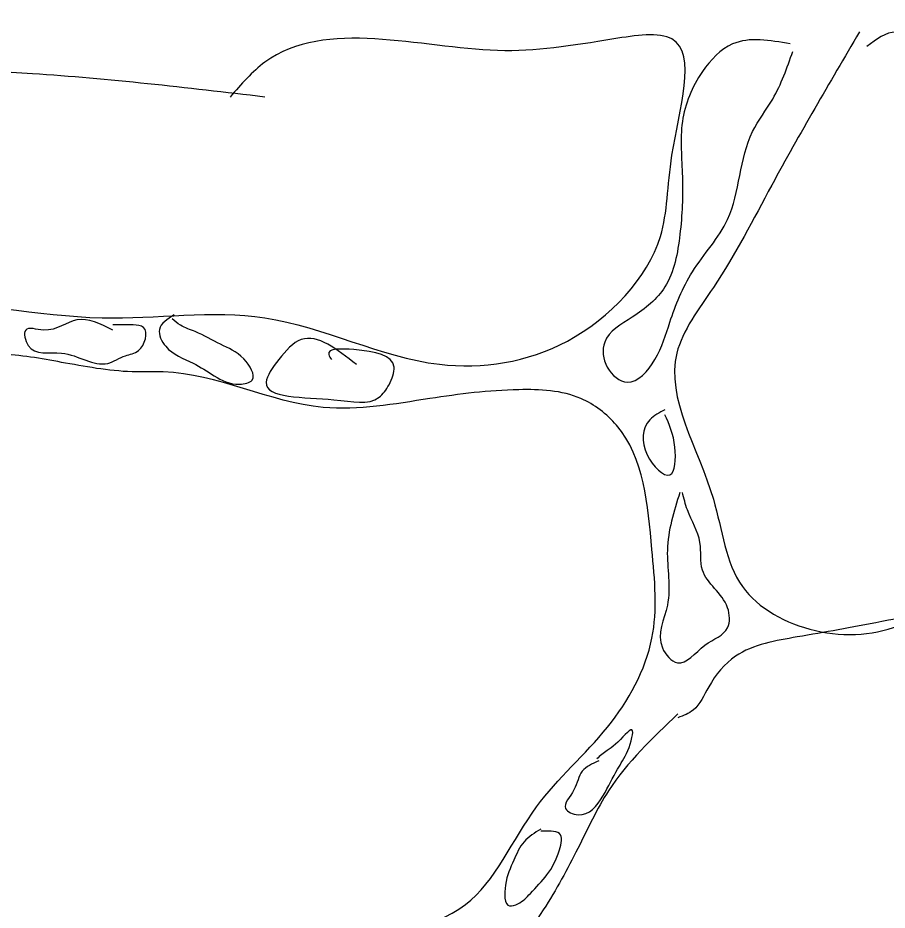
# Model space of a CAD drawing. Extents: x 152 to 700, y -120 to 84.
# Drawn here: x 224.2775 to 224.5903, y 73.4431 to 73.764 of the extents above; entities that cross this region are included whole.
import ezdxf

# ---------------------------------------------------------------- set-up
doc = ezdxf.new("R2010")
doc.units = 0
doc.header["$LTSCALE"] = 0.03
doc.layers.add('MUEBLES', color=8, linetype='CONTINUOUS')

msp = doc.modelspace()

# ---------------------------------------------------------------- linework, layer by layer
at = {"layer": 'MUEBLES', "ltscale": 0.03}
for points, start_tangent in [([(224.36643, 73.73554), (224.28276, 73.74389), (224.22, 73.74389), (224.18234, 73.73136), (224.20326, 73.66032), (224.23673, 73.66032), (224.30786, 73.65614), (224.36643, 73.65614), (224.42919, 73.63943), (224.47522, 73.64779), (224.50869, 73.68539), (224.51287, 73.71464), (224.51287, 73.75643), (224.49195, 73.75643), (224.45011, 73.75225), (224.36643, 73.74807), (224.35388, 73.73554)], (1, 0)), ([(224.55542, 73.75462), (224.53467, 73.75462), (224.52384, 73.74471), (224.51663, 73.72669), (224.51663, 73.70687), (224.51572, 73.68615), (224.51031, 73.66722), (224.49858, 73.65641), (224.48866, 73.6474), (224.48956, 73.63839), (224.49678, 73.63298), (224.5067, 73.64109), (224.51211, 73.65461), (224.52023, 73.67263), (224.53287, 73.69155), (224.54189, 73.72309), (224.5491, 73.7348), (224.55632, 73.75192)], (0, 1)), ([(224.58031, 73.75893), (224.54877, 73.70381), (224.52775, 73.66707), (224.51461, 73.64345), (224.52775, 73.59095), (224.53826, 73.55946), (224.59608, 73.54633), (224.62762, 73.56996), (224.65915, 73.5752), (224.68281, 73.5962), (224.68806, 73.63295), (224.69069, 73.68019), (224.68018, 73.70644), (224.6539, 73.72744), (224.63287, 73.74056), (224.6171, 73.75106), (224.60659, 73.75368), (224.59345, 73.75893), (224.58294, 73.75368)], (0.44768, 0.894194)), ([(224.31168, 73.65173), (224.29877, 73.65541), (224.28678, 73.65173), (224.28033, 73.65173), (224.28125, 73.6462), (224.29324, 73.64344), (224.30984, 73.63976), (224.3163, 73.64252), (224.32091, 73.64436), (224.32275, 73.65265), (224.31906, 73.65357), (224.31445, 73.65357), (224.31168, 73.65357)], (0.894659, -0.446751)), ([(224.33376, 73.65724), (224.32845, 73.65194), (224.33072, 73.64588), (224.34058, 73.63982), (224.34817, 73.63527), (224.35727, 73.63224), (224.36182, 73.63376), (224.35878, 73.64133), (224.35044, 73.64663), (224.34134, 73.65118), (224.33603, 73.65345), (224.333, 73.65572)], (0.600537, 0.799597)), ([(224.22752, 73.64625), (224.20195, 73.63348), (224.16678, 73.59836), (224.14759, 73.55366), (224.14759, 73.51853), (224.16678, 73.48022), (224.18596, 73.43552), (224.22433, 73.41955), (224.26589, 73.41636), (224.31385, 73.40997), (224.3586, 73.41316), (224.39377, 73.42913), (224.43853, 73.44509), (224.46411, 73.48022), (224.48969, 73.50895), (224.50567, 73.54088), (224.50567, 73.57281), (224.49288, 73.61752), (224.4801, 73.6271), (224.45772, 73.63029), (224.42575, 73.6271), (224.38738, 73.6239), (224.32983, 73.63668), (224.32024, 73.63668), (224.29466, 73.63987), (224.27228, 73.64306), (224.2531, 73.64306), (224.23711, 73.64306), (224.22433, 73.64306)], (0, 1)), ([(224.51572, 73.59334), (224.51121, 73.57261), (224.51121, 73.55279), (224.50941, 73.53747), (224.51482, 73.53207), (224.52475, 73.53837), (224.53287, 73.54468), (224.53287, 73.55189), (224.52384, 73.5654), (224.52294, 73.57532), (224.51843, 73.58703), (224.51663, 73.59334)], (0.832484, 0.554049)), ([(224.515, 73.5137), (224.49008, 73.48606), (224.47901, 73.46532), (224.46655, 73.4432), (224.45963, 73.42937), (224.46516, 73.40587), (224.4707, 73.38237), (224.50531, 73.34919), (224.53161, 73.34366), (224.56483, 73.35887), (224.59943, 73.38514), (224.62574, 73.41832), (224.63127, 73.45979), (224.63127, 73.50403), (224.62712, 73.53306), (224.62297, 73.54412), (224.58836, 73.54688), (224.55791, 73.54135), (224.53576, 73.53444), (224.52607, 73.52338), (224.52053, 73.51509), (224.515, 73.51232)], (0.89465, 0.446768)), ([(224.48654, 73.4968), (224.48057, 73.49307), (224.47759, 73.48636), (224.4746, 73.47966), (224.47908, 73.47742), (224.48803, 73.48413), (224.49326, 73.49382), (224.49699, 73.50052), (224.49848, 73.50797), (224.49251, 73.50276), (224.48953, 73.50052), (224.48579, 73.49754)], (0.980645, 0.195794))]:
    msp.add_spline(points, degree=3, dxfattribs=dict(at, start_tangent=start_tangent))
for points in [[(224.39934, 73.63929), (224.37949, 73.6483), (224.37137, 73.64109), (224.36686, 73.63298), (224.39122, 73.62668), (224.40746, 73.62758), (224.41107, 73.63208), (224.41287, 73.63839), (224.39844, 73.6447), (224.38941, 73.64289), (224.39032, 73.64109)], [(224.51031, 73.62307), (224.5049, 73.61947), (224.50399, 73.60685), (224.51211, 73.59964), (224.51392, 73.60956), (224.51031, 73.62127)], [(224.46565, 73.47221), (224.45968, 73.46774), (224.45595, 73.46103), (224.45297, 73.45209), (224.45446, 73.44464), (224.45744, 73.44538), (224.46192, 73.44911), (224.46789, 73.45581), (224.47236, 73.46476), (224.47236, 73.47072), (224.46938, 73.47146), (224.46565, 73.47146)]]:
    msp.add_spline(points, degree=3, dxfattribs=at)

doc.saveas('drawing.dxf')
